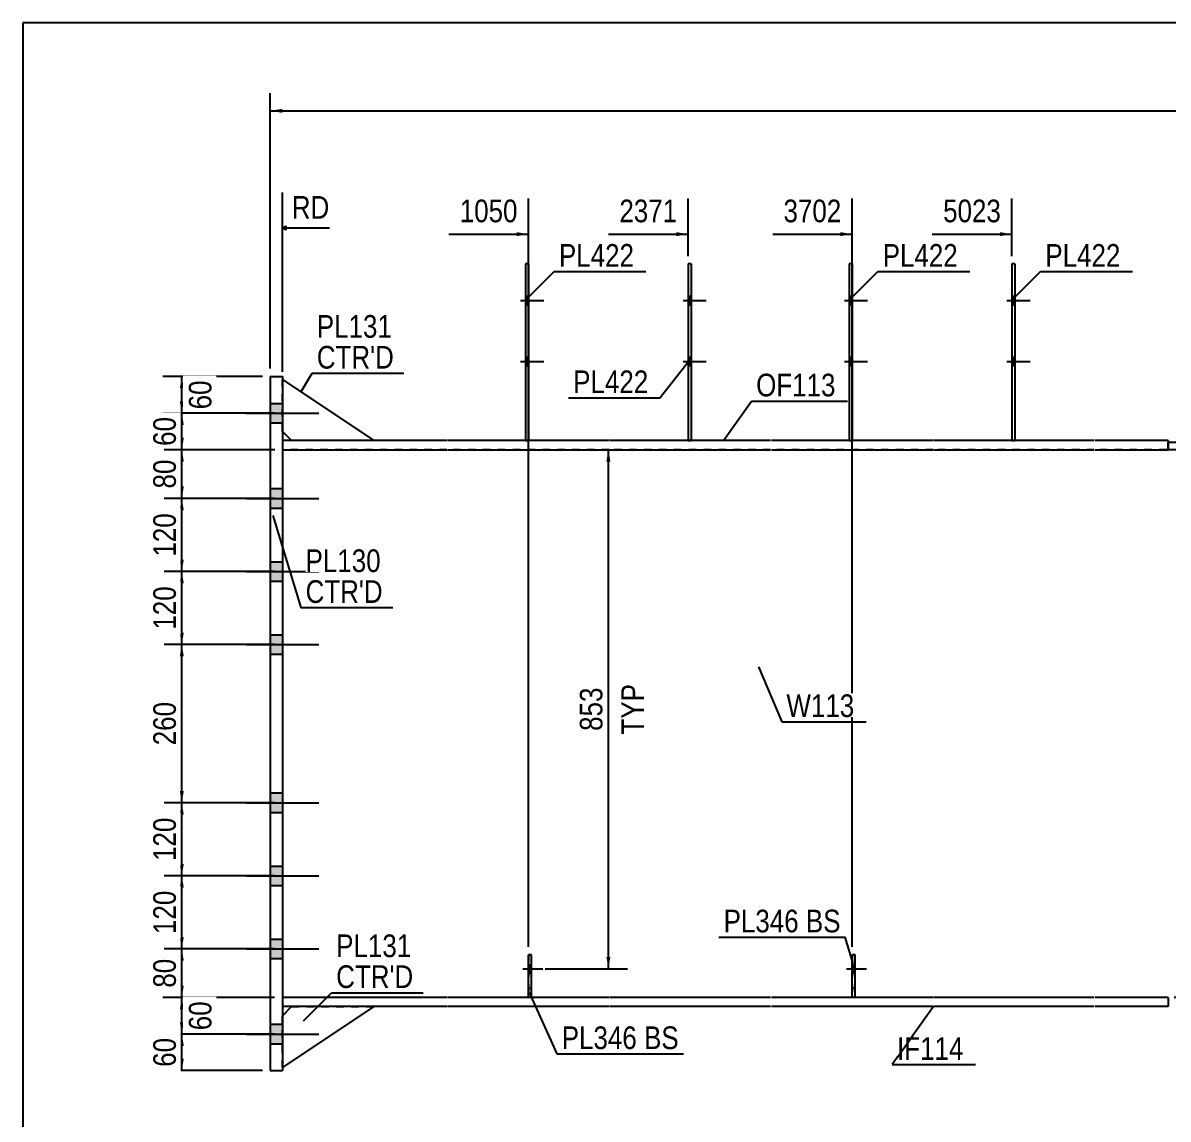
# Model space of a CAD drawing. Header units: millimetres. Extents: x 2 to 405, y 5 to 282.
# Drawn here: x 5 to 149.8, y 143.5 to 282 of the extents above; entities that cross this region are included whole.
import ezdxf

# ---------------------------------------------------------------- set-up
doc = ezdxf.new("R2010")
doc.units = ezdxf.units.MM
doc.linetypes.add('DXK_LINE_DOT1', pattern=[1.8814, 0.9407, -0.9407])
doc.linetypes.add('DXK_LINE_DOT2', pattern=[3.9198, 1.9599, -1.9599])
doc.styles.add('Arial Narrow', font='ARIALN.TTF', dxfattribs={"height": 0.2})

# ---------------------------------------------------------------- blocks, each defined once
blk = doc.blocks.new('Unknown-623472584-1210')
at = {"color": 5, "linetype": 'Continuous'}
for p, q in [((405, 282), (5, 282)), ((5, 282), (5, 5))]:
    blk.add_line(p, q, dxfattribs=at)
blk = doc.blocks.new('Bolt-623472584-1650 - 1517')
at = {"linetype": 'Continuous'}
for points in [[(68.92, 246.38), (68.92, 247.46), (68.53, 247.46), (68.53, 246.38)], [(68.92, 246.38), (68.92, 247.46), (68.53, 247.46), (68.53, 246.38)], [(68.92, 238.69), (68.92, 239.77), (68.53, 239.77), (68.53, 238.69)], [(68.92, 238.69), (68.92, 239.77), (68.53, 239.77), (68.53, 238.69)]]:
    blk.add_hatch(color=3, dxfattribs=at).paths.add_polyline_path(points)
at = {"color": 3, "linetype": 'Continuous'}
for p, q in [((67.92, 246.92), (70.84, 246.92)), ((67.92, 246.92), (70.84, 246.92)), ((68.53, 247.46), (68.92, 247.46)), ((68.53, 247.46), (68.92, 247.46)), ((68.53, 246.38), (68.92, 246.38)), ((68.53, 246.38), (68.92, 246.38)), ((67.92, 239.23), (70.84, 239.23)), ((67.92, 239.23), (70.84, 239.23)), ((68.53, 239.77), (68.92, 239.77)), ((68.53, 239.77), (68.92, 239.77)), ((68.53, 238.69), (68.92, 238.69)), ((68.53, 238.69), (68.92, 238.69))]:
    blk.add_line(p, q, dxfattribs=at)
blk = doc.blocks.new('Part-623472584-1546 - 1517')
at = {"color": 2, "linetype": 'Continuous'}
for p, q in [((159.01, 229), (149.78, 229)), ((149.78, 228.07), (149.78, 229)), ((222.9, 229), (159.11, 229)), ((243.27, 229), (223, 229)), ((252.6, 229), (243.37, 229)), ((252.6, 229), (252.6, 228.07)), ((159.01, 228.07), (149.78, 228.07)), ((222.9, 228.07), (159.11, 228.07)), ((243.27, 228.07), (223, 228.07)), ((252.6, 228.07), (243.37, 228.07))]:
    blk.add_line(p, q, dxfattribs=at)
blk = doc.blocks.new('Part-623472584-1568 - 1517')
at = {"color": 2, "linetype": 'Continuous'}
for p, q in [((58.59, 229.23), (37.82, 229.23)), ((79.15, 229.23), (58.69, 229.23)), ((99.52, 229.23), (79.25, 229.23)), ((120.08, 229.23), (99.62, 229.23)), ((140.45, 229.23), (120.18, 229.23)), ((149.78, 229.23), (140.55, 229.23)), ((149.78, 229.23), (149.78, 228.07)), ((37.82, 228.07), (58.59, 228.07)), ((58.69, 228.07), (79.15, 228.07)), ((79.25, 228.07), (99.52, 228.07)), ((99.62, 228.07), (120.08, 228.07)), ((120.18, 228.07), (140.45, 228.07)), ((140.55, 228.07), (149.78, 228.07))]:
    blk.add_line(p, q, dxfattribs=at)
at = {"color": 7, "linetype": 'DXK_LINE_DOT1'}
blk.add_line((37.82, 229.23), (37.82, 228.07), dxfattribs=at)
blk = doc.blocks.new('Part-623472584-1590 - 1517')
at = {"color": 7, "linetype": 'DXK_LINE_DOT1'}
for p, q in [((58.59, 228.07), (37.82, 228.07)), ((37.82, 228.07), (37.82, 158.84)), ((79.15, 228.07), (58.69, 228.07)), ((99.52, 228.07), (79.25, 228.07)), ((120.08, 228.07), (99.62, 228.07)), ((140.45, 228.07), (120.18, 228.07)), ((159.01, 228.07), (140.55, 228.07)), ((168.34, 228.07), (159.11, 228.07)), ((58.59, 158.84), (37.82, 158.84)), ((79.15, 158.84), (58.69, 158.84)), ((99.52, 158.84), (79.25, 158.84)), ((120.08, 158.84), (99.62, 158.84)), ((140.45, 158.84), (120.18, 158.84)), ((159.01, 158.84), (140.55, 158.84)), ((168.34, 158.84), (159.11, 158.84))]:
    blk.add_line(p, q, dxfattribs=at)
at = {"color": 2, "linetype": 'Continuous'}
blk.add_line((168.34, 228.07), (168.34, 158.84), dxfattribs=at)
blk = doc.blocks.new('Bolt-623472584-1643 - 1517')
at = {"color": 3, "linetype": 'DXK_LINE_DOT2'}
for p, q in [((68.19, 162.48), (70.73, 162.48)), ((68.92, 163.02), (69.3, 163.02)), ((68.92, 161.94), (69.3, 161.94))]:
    blk.add_line(p, q, dxfattribs=at)
blk = doc.blocks.new('Bolt-623472584-1644 - 1517')
at = {"linetype": 'Continuous'}
blk.add_hatch(color=3, dxfattribs=at).paths.add_polyline_path([(69.3, 161.94), (69.3, 163.02), (68.92, 163.02), (68.92, 161.94)])
at = {"color": 3, "linetype": 'Continuous'}
for p, q in [((68.19, 162.48), (70.73, 162.48)), ((68.92, 163.02), (69.3, 163.02)), ((68.92, 161.94), (69.3, 161.94))]:
    blk.add_line(p, q, dxfattribs=at)
blk = doc.blocks.new('Bolt-623472584-1646 - 1517')
at = {"linetype": 'Continuous'}
for points in [[(89.48, 246.38), (89.48, 247.46), (89.09, 247.46), (89.09, 246.38)], [(89.48, 246.38), (89.48, 247.46), (89.09, 247.46), (89.09, 246.38)], [(89.48, 238.69), (89.48, 239.77), (89.09, 239.77), (89.09, 238.69)], [(89.48, 238.69), (89.48, 239.77), (89.09, 239.77), (89.09, 238.69)]]:
    blk.add_hatch(color=3, dxfattribs=at).paths.add_polyline_path(points)
at = {"color": 3, "linetype": 'Continuous'}
for p, q in [((88.48, 246.92), (91.4, 246.92)), ((88.48, 246.92), (91.4, 246.92)), ((89.09, 247.46), (89.48, 247.46)), ((89.09, 247.46), (89.48, 247.46)), ((89.09, 246.38), (89.48, 246.38)), ((89.09, 246.38), (89.48, 246.38)), ((88.48, 239.23), (91.4, 239.23)), ((88.48, 239.23), (91.4, 239.23)), ((89.09, 239.77), (89.48, 239.77)), ((89.09, 239.77), (89.48, 239.77)), ((89.09, 238.69), (89.48, 238.69)), ((89.09, 238.69), (89.48, 238.69))]:
    blk.add_line(p, q, dxfattribs=at)
blk = doc.blocks.new('Bolt-623472584-1647 - 1517')
at = {"linetype": 'Continuous'}
for points in [[(130.41, 246.38), (130.41, 247.46), (130.03, 247.46), (130.03, 246.38)], [(130.41, 246.38), (130.41, 247.46), (130.03, 247.46), (130.03, 246.38)], [(130.41, 238.69), (130.41, 239.77), (130.03, 239.77), (130.03, 238.69)], [(130.41, 238.69), (130.41, 239.77), (130.03, 239.77), (130.03, 238.69)]]:
    blk.add_hatch(color=3, dxfattribs=at).paths.add_polyline_path(points)
at = {"color": 3, "linetype": 'Continuous'}
for p, q in [((129.41, 246.92), (132.33, 246.92)), ((129.41, 246.92), (132.33, 246.92)), ((130.03, 247.46), (130.41, 247.46)), ((130.03, 247.46), (130.41, 247.46)), ((130.03, 246.38), (130.41, 246.38)), ((130.03, 246.38), (130.41, 246.38)), ((129.41, 239.23), (132.33, 239.23)), ((129.41, 239.23), (132.33, 239.23)), ((130.03, 239.77), (130.41, 239.77)), ((130.03, 239.77), (130.41, 239.77)), ((130.03, 238.69), (130.41, 238.69)), ((130.03, 238.69), (130.41, 238.69))]:
    blk.add_line(p, q, dxfattribs=at)
blk = doc.blocks.new('Part-623472584-1779 - 1517')
at = {"color": 2, "linetype": 'Continuous'}
for p, q in [((68.92, 251.54), (68.53, 251.54)), ((68.53, 251.54), (68.53, 229.23)), ((68.92, 251.54), (68.92, 229.23))]:
    blk.add_line(p, q, dxfattribs=at)
at = {"color": 7, "linetype": 'DXK_LINE_DOT1'}
blk.add_line((68.53, 229.23), (68.92, 229.23), dxfattribs=at)
blk = doc.blocks.new('Part-623472584-1715 - 1517')
at = {"color": 2, "linetype": 'Continuous'}
for p, q in [((68.92, 158.87), (68.92, 164.25)), ((69.3, 164.25), (68.92, 164.25)), ((69.3, 158.87), (69.3, 164.25)), ((68.92, 158.87), (69.3, 158.87))]:
    blk.add_line(p, q, dxfattribs=at)
blk = doc.blocks.new('Bolt-623472584-1651 - 1517')
at = {"color": 3, "linetype": 'DXK_LINE_DOT2'}
for p, q in [((109.12, 162.48), (111.66, 162.48)), ((109.85, 163.02), (110.23, 163.02)), ((109.85, 161.94), (110.23, 161.94))]:
    blk.add_line(p, q, dxfattribs=at)
blk = doc.blocks.new('Bolt-623472584-1652 - 1517')
at = {"linetype": 'Continuous'}
blk.add_hatch(color=3, dxfattribs=at).paths.add_polyline_path([(110.23, 161.94), (110.23, 163.02), (109.85, 163.02), (109.85, 161.94)])
at = {"color": 3, "linetype": 'Continuous'}
for p, q in [((109.12, 162.48), (111.66, 162.48)), ((109.85, 163.02), (110.23, 163.02)), ((109.85, 161.94), (110.23, 161.94))]:
    blk.add_line(p, q, dxfattribs=at)
blk = doc.blocks.new('Bolt-623472584-1653 - 1517')
at = {"linetype": 'Continuous'}
for points in [[(109.85, 246.38), (109.85, 247.46), (109.46, 247.46), (109.46, 246.38)], [(109.85, 246.38), (109.85, 247.46), (109.46, 247.46), (109.46, 246.38)], [(109.85, 238.69), (109.85, 239.77), (109.46, 239.77), (109.46, 238.69)], [(109.85, 238.69), (109.85, 239.77), (109.46, 239.77), (109.46, 238.69)]]:
    blk.add_hatch(color=3, dxfattribs=at).paths.add_polyline_path(points)
at = {"color": 3, "linetype": 'Continuous'}
for p, q in [((108.85, 246.92), (111.77, 246.92)), ((108.85, 246.92), (111.77, 246.92)), ((109.46, 247.46), (109.85, 247.46)), ((109.46, 247.46), (109.85, 247.46)), ((109.46, 246.38), (109.85, 246.38)), ((109.46, 246.38), (109.85, 246.38)), ((108.85, 239.23), (111.77, 239.23)), ((108.85, 239.23), (111.77, 239.23)), ((109.46, 239.77), (109.85, 239.77)), ((109.46, 239.77), (109.85, 239.77)), ((109.46, 238.69), (109.85, 238.69)), ((109.46, 238.69), (109.85, 238.69))]:
    blk.add_line(p, q, dxfattribs=at)
blk = doc.blocks.new('Part-623472584-1784 - 1517')
at = {"color": 7, "linetype": 'DXK_LINE_DOT1'}
for p, q in [((109.85, 164.25), (109.85, 158.87)), ((110.23, 164.25), (109.85, 164.25)), ((110.23, 158.87), (110.23, 164.25)), ((109.85, 160.02), (110.23, 160.02)), ((109.85, 158.87), (110.23, 158.87))]:
    blk.add_line(p, q, dxfattribs=at)
blk = doc.blocks.new('Part-623472584-1789 - 1517')
at = {"color": 2, "linetype": 'Continuous'}
for p, q in [((109.85, 158.87), (109.85, 164.25)), ((110.23, 164.25), (109.85, 164.25)), ((110.23, 158.87), (110.23, 164.25)), ((109.85, 158.87), (110.23, 158.87))]:
    blk.add_line(p, q, dxfattribs=at)
blk = doc.blocks.new('Bolt-623472584-1664 - 1517')
at = {"linetype": 'Continuous'}
for points in [[(36.28, 233.92), (36.28, 231.46), (37.82, 231.46), (37.82, 233.92)], [(36.28, 233.92), (36.28, 231.46), (37.82, 231.46), (37.82, 233.92)], [(36.28, 223.15), (36.28, 220.69), (37.82, 220.69), (37.82, 223.15)], [(36.28, 223.15), (36.28, 220.69), (37.82, 220.69), (37.82, 223.15)], [(36.28, 213.92), (36.28, 211.46), (37.82, 211.46), (37.82, 213.92)], [(36.28, 213.92), (36.28, 211.46), (37.82, 211.46), (37.82, 213.92)], [(36.28, 204.69), (36.28, 202.23), (37.82, 202.23), (37.82, 204.69)], [(36.28, 204.69), (36.28, 202.23), (37.82, 202.23), (37.82, 204.69)], [(36.28, 184.69), (36.28, 182.23), (37.82, 182.23), (37.82, 184.69)], [(36.28, 184.69), (36.28, 182.23), (37.82, 182.23), (37.82, 184.69)], [(36.28, 175.46), (36.28, 173), (37.82, 173), (37.82, 175.46)], [(36.28, 175.46), (36.28, 173), (37.82, 173), (37.82, 175.46)], [(36.28, 166.23), (36.28, 163.77), (37.82, 163.77), (37.82, 166.23)], [(36.28, 166.23), (36.28, 163.77), (37.82, 163.77), (37.82, 166.23)], [(36.28, 155.46), (36.28, 153), (37.82, 153), (37.82, 155.46)], [(36.28, 155.46), (36.28, 153), (37.82, 153), (37.82, 155.46)]]:
    blk.add_hatch(color=3, dxfattribs=at).paths.add_polyline_path(points)
at = {"color": 3, "linetype": 'Continuous'}
for p, q in [((36.28, 233.92), (37.82, 233.92)), ((36.28, 233.92), (37.82, 233.92)), ((33.22, 232.69), (42.43, 232.69)), ((33.22, 232.69), (42.43, 232.69)), ((36.28, 231.46), (37.82, 231.46)), ((36.28, 231.46), (37.82, 231.46)), ((36.28, 223.15), (37.82, 223.15)), ((36.28, 223.15), (37.82, 223.15)), ((33.22, 221.92), (42.43, 221.92)), ((33.22, 221.92), (42.43, 221.92)), ((36.28, 220.69), (37.82, 220.69)), ((36.28, 220.69), (37.82, 220.69)), ((36.28, 213.92), (37.82, 213.92)), ((36.28, 213.92), (37.82, 213.92)), ((33.22, 212.69), (42.43, 212.69)), ((33.22, 212.69), (42.43, 212.69)), ((36.28, 211.46), (37.82, 211.46)), ((36.28, 211.46), (37.82, 211.46)), ((36.28, 204.69), (37.82, 204.69)), ((36.28, 204.69), (37.82, 204.69)), ((33.22, 203.46), (42.43, 203.46)), ((33.22, 203.46), (42.43, 203.46)), ((36.28, 202.23), (37.82, 202.23)), ((36.28, 202.23), (37.82, 202.23)), ((36.28, 184.69), (37.82, 184.69)), ((36.28, 184.69), (37.82, 184.69)), ((33.22, 183.46), (42.43, 183.46)), ((33.22, 183.46), (42.43, 183.46)), ((36.28, 182.23), (37.82, 182.23)), ((36.28, 182.23), (37.82, 182.23)), ((36.28, 175.46), (37.82, 175.46)), ((36.28, 175.46), (37.82, 175.46)), ((33.22, 174.23), (42.43, 174.23)), ((33.22, 174.23), (42.43, 174.23)), ((36.28, 173), (37.82, 173)), ((36.28, 173), (37.82, 173)), ((36.28, 166.23), (37.82, 166.23)), ((36.28, 166.23), (37.82, 166.23)), ((33.22, 165), (42.43, 165)), ((33.22, 165), (42.43, 165)), ((36.28, 163.77), (37.82, 163.77)), ((36.28, 163.77), (37.82, 163.77)), ((36.28, 155.46), (37.82, 155.46)), ((36.28, 155.46), (37.82, 155.46)), ((33.22, 154.23), (42.43, 154.23)), ((33.22, 154.23), (42.43, 154.23)), ((36.28, 153), (37.82, 153)), ((36.28, 153), (37.82, 153))]:
    blk.add_line(p, q, dxfattribs=at)
blk = doc.blocks.new('Part-623472584-1693 - 1517')
at = {"color": 7, "linetype": 'DXK_LINE_DOT1'}
for p, q in [((68.92, 164.25), (68.92, 158.87)), ((69.3, 164.25), (68.92, 164.25)), ((69.3, 158.87), (69.3, 164.25)), ((68.92, 160.02), (69.3, 160.02)), ((68.92, 158.87), (69.3, 158.87))]:
    blk.add_line(p, q, dxfattribs=at)
blk = doc.blocks.new('Part-623472584-1742 - 1517')
at = {"color": 2, "linetype": 'Continuous'}
for p, q in [((89.48, 251.54), (89.09, 251.54)), ((89.09, 251.54), (89.09, 229.23)), ((89.48, 251.54), (89.48, 229.23))]:
    blk.add_line(p, q, dxfattribs=at)
at = {"color": 7, "linetype": 'DXK_LINE_DOT1'}
blk.add_line((89.09, 229.23), (89.48, 229.23), dxfattribs=at)
blk = doc.blocks.new('Part-623472584-1747 - 1517')
at = {"color": 2, "linetype": 'Continuous'}
for p, q in [((130.41, 251.54), (130.03, 251.54)), ((130.03, 251.54), (130.03, 229.23)), ((130.41, 251.54), (130.41, 229.23))]:
    blk.add_line(p, q, dxfattribs=at)
at = {"color": 7, "linetype": 'DXK_LINE_DOT1'}
blk.add_line((130.03, 229.23), (130.41, 229.23), dxfattribs=at)
blk = doc.blocks.new('Part-623472584-1794 - 1517')
at = {"color": 2, "linetype": 'Continuous'}
for p, q in [((109.85, 251.54), (109.46, 251.54)), ((109.46, 251.54), (109.46, 229.23)), ((109.85, 251.54), (109.85, 229.23))]:
    blk.add_line(p, q, dxfattribs=at)
at = {"color": 7, "linetype": 'DXK_LINE_DOT1'}
blk.add_line((109.46, 229.23), (109.85, 229.23), dxfattribs=at)
blk = doc.blocks.new('Part-623472584-1958 - 1517')
at = {"color": 2, "linetype": 'Continuous'}
for p, q in [((49.36, 157.69), (37.82, 150)), ((37.82, 156.54), (38.97, 157.69))]:
    blk.add_line(p, q, dxfattribs=at)
at = {"color": 7, "linetype": 'DXK_LINE_DOT1'}
for p, q in [((37.82, 150), (37.82, 156.54)), ((38.97, 157.69), (49.36, 157.69))]:
    blk.add_line(p, q, dxfattribs=at)
blk = doc.blocks.new('Part-623472584-1963 - 1517')
at = {"color": 2, "linetype": 'Continuous'}
for p, q in [((37.82, 236.92), (49.36, 229.23)), ((38.97, 229.23), (37.82, 230.38))]:
    blk.add_line(p, q, dxfattribs=at)
at = {"color": 7, "linetype": 'DXK_LINE_DOT1'}
for p, q in [((37.82, 230.38), (37.82, 236.92)), ((49.36, 229.23), (38.97, 229.23))]:
    blk.add_line(p, q, dxfattribs=at)
blk = doc.blocks.new('Part-623472584-1968 - 1517')
at = {"color": 2, "linetype": 'Continuous'}
for p, q in [((36.28, 237.31), (37.82, 237.31)), ((36.28, 237.31), (36.28, 149.61)), ((37.82, 237.31), (37.82, 149.61)), ((36.28, 149.61), (37.82, 149.61))]:
    blk.add_line(p, q, dxfattribs=at)
blk = doc.blocks.new('Part-623472584-1973 - 1517')
at = {"color": 2, "linetype": 'Continuous'}
for p, q in [((58.59, 158.84), (37.82, 158.84)), ((79.15, 158.84), (58.69, 158.84)), ((99.52, 158.84), (79.25, 158.84)), ((120.08, 158.84), (99.62, 158.84)), ((140.45, 158.84), (120.18, 158.84)), ((149.78, 158.84), (140.55, 158.84)), ((149.78, 158.84), (149.78, 157.69)), ((58.59, 157.69), (37.82, 157.69)), ((79.15, 157.69), (58.69, 157.69)), ((99.52, 157.69), (79.25, 157.69)), ((120.08, 157.69), (99.62, 157.69)), ((140.45, 157.69), (120.18, 157.69)), ((149.78, 157.69), (140.55, 157.69))]:
    blk.add_line(p, q, dxfattribs=at)
at = {"color": 7, "linetype": 'DXK_LINE_DOT1'}
blk.add_line((37.82, 158.84), (37.82, 157.69), dxfattribs=at)
blk = doc.blocks.new('StraightDimension-623472584-6039 - 1517')
at = {"linetype": 'Continuous'}
blk.add_hatch(color=7, dxfattribs=at).paths.add_polyline_path([(128.53, 255.56), (130.03, 255.31), (128.53, 255.06)])
at = {"color": 7, "linetype": 'Continuous'}
for p, q in [((130.03, 252.54), (130.03, 259.81)), ((119.96, 255.31), (130.03, 255.31))]:
    blk.add_line(p, q, dxfattribs=at)
at = {"color": 0}
blk.add_wipeout([(129.25, 256.21), (129.25, 260.41), (120.74, 260.41), (120.74, 256.21)], dxfattribs=at)
at = {"color": 3, "style": 'Arial Narrow'}
blk.add_text('5023', height=2.863, dxfattribs=at).set_placement((121.34, 256.81))
blk = doc.blocks.new('StraightDimension-623472584-6042 - 1517')
at = {"linetype": 'Continuous'}
blk.add_hatch(color=7, dxfattribs=at).paths.add_polyline_path([(67.42, 255.56), (68.92, 255.31), (67.42, 255.06)])
at = {"color": 7, "linetype": 'Continuous'}
for p, q in [((68.92, 165.25), (68.92, 259.81)), ((58.86, 255.31), (68.92, 255.31))]:
    blk.add_line(p, q, dxfattribs=at)
at = {"color": 0, "linetype": 'Continuous'}
blk.add_wipeout([(44.35, 256.66), (44.35, 260.86), (38.4, 260.86), (38.4, 256.66)], dxfattribs=at)
at = {"color": 7, "linetype": 'Continuous'}
for p, q in [((37.82, 237.92), (37.82, 260.56)), ((38.32, 256.31), (37.82, 256.06)), ((38.32, 255.81), (37.82, 256.06)), ((43.75, 256.06), (37.82, 256.06))]:
    blk.add_line(p, q, dxfattribs=at)
at = {"color": 3, "linetype": 'Continuous', "style": 'Arial Narrow'}
blk.add_text('RD', height=2.863, dxfattribs=at).set_placement((39, 257.26))
at = {"color": 0}
blk.add_wipeout([(68.14, 256.21), (68.14, 260.41), (59.63, 260.41), (59.63, 256.21)], dxfattribs=at)
at = {"color": 3, "style": 'Arial Narrow'}
blk.add_text('1050', height=2.863, dxfattribs=at).set_placement((60.23, 256.81))
blk = doc.blocks.new('StraightDimension-623472584-2121 - 1517')
at = {"linetype": 'Continuous'}
for points in [[(78.77, 226.57), (79.02, 228.07), (79.27, 226.57)], [(79.27, 163.98), (79.02, 162.48), (78.77, 163.98)]]:
    blk.add_hatch(color=7, dxfattribs=at).paths.add_polyline_path(points)
at = {"color": 7, "linetype": 'Continuous'}
for p, q in [((71.03, 228.07), (81.42, 228.07)), ((79.02, 162.48), (79.02, 228.07)), ((71.01, 162.48), (81.42, 162.48))]:
    blk.add_line(p, q, dxfattribs=at)
at = {"color": 0, "linetype": 'Continuous'}
blk.add_wipeout([(84.12, 199.07), (79.92, 199.07), (79.92, 191.48), (84.12, 191.48)], dxfattribs=at)
at = {"color": 3, "linetype": 'Continuous', "style": 'Arial Narrow'}
blk.add_text('TYP', height=2.863, rotation=90.0002, dxfattribs=at).set_placement((83.52, 192.08))
at = {"color": 0}
blk.add_wipeout([(78.87, 198.62), (74.67, 198.62), (74.67, 191.94), (78.87, 191.94)], dxfattribs=at)
at = {"color": 3, "style": 'Arial Narrow'}
blk.add_text('853', height=2.863, rotation=90.0002, dxfattribs=at).set_placement((78.27, 192.54))
blk = doc.blocks.new('StraightDimension-623472584-2237 - 1517')
at = {"linetype": 'Continuous'}
blk.add_hatch(color=7, dxfattribs=at).paths.add_polyline_path([(37.78, 270.64), (36.28, 270.89), (37.78, 271.14)])
at = {"color": 7, "linetype": 'Continuous'}
for p, q in [((36.28, 238.31), (36.28, 273.14)), ((36.28, 270.89), (321.83, 270.89))]:
    blk.add_line(p, q, dxfattribs=at)
blk = doc.blocks.new('StraightDimension-623472584-6040 - 1517')
at = {"linetype": 'Continuous'}
blk.add_hatch(color=7, dxfattribs=at).paths.add_polyline_path([(108.35, 255.56), (109.85, 255.31), (108.35, 255.06)])
at = {"color": 7, "linetype": 'Continuous'}
for p, q in [((109.85, 165.25), (109.85, 259.81)), ((99.79, 255.31), (109.85, 255.31))]:
    blk.add_line(p, q, dxfattribs=at)
at = {"color": 0}
blk.add_wipeout([(109.07, 256.21), (109.07, 260.41), (100.56, 260.41), (100.56, 256.21)], dxfattribs=at)
at = {"color": 3, "style": 'Arial Narrow'}
blk.add_text('3702', height=2.863, dxfattribs=at).set_placement((101.16, 256.81))
blk = doc.blocks.new('StraightDimension-623472584-6041 - 1517')
at = {"linetype": 'Continuous'}
blk.add_hatch(color=7, dxfattribs=at).paths.add_polyline_path([(87.59, 255.56), (89.09, 255.31), (87.59, 255.06)])
at = {"color": 7, "linetype": 'Continuous'}
for p, q in [((89.09, 252.54), (89.09, 259.81)), ((79.03, 255.31), (89.09, 255.31))]:
    blk.add_line(p, q, dxfattribs=at)
at = {"color": 0}
blk.add_wipeout([(88.32, 256.21), (88.32, 260.41), (79.81, 260.41), (79.81, 256.21)], dxfattribs=at)
at = {"color": 3, "style": 'Arial Narrow'}
blk.add_text('2371', height=2.863, dxfattribs=at).set_placement((80.41, 256.81))
blk = doc.blocks.new('StraightDimension-623472584-6280 - 1517')
at = {"linetype": 'Continuous'}
for points in [[(24.84, 235.81), (25.09, 237.31), (25.34, 235.81)], [(25.34, 234.19), (25.09, 232.69), (24.84, 234.19)]]:
    blk.add_hatch(color=7, dxfattribs=at).paths.add_polyline_path(points)
at = {"color": 7, "linetype": 'Continuous'}
for p, q in [((35.28, 237.31), (22.69, 237.31)), ((25.09, 232.69), (25.09, 237.31)), ((36.83, 232.69), (22.69, 232.69))]:
    blk.add_line(p, q, dxfattribs=at)
at = {"color": 0}
blk.add_wipeout([(29.44, 237.43), (25.24, 237.43), (25.24, 232.57), (29.44, 232.57)], dxfattribs=at)
at = {"color": 3, "style": 'Arial Narrow'}
blk.add_text('60', height=2.863, rotation=90.0002, dxfattribs=at).set_placement((28.84, 233.17))
blk = doc.blocks.new('StraightDimension-623472584-6281 - 1517')
at = {"linetype": 'Continuous'}
for points in [[(24.84, 231.19), (25.09, 232.69), (25.34, 231.19)], [(25.34, 229.57), (25.09, 228.07), (24.84, 229.57)]]:
    blk.add_hatch(color=7, dxfattribs=at).paths.add_polyline_path(points)
at = {"color": 7, "linetype": 'Continuous'}
for p, q in [((36.83, 232.69), (22.84, 232.69)), ((25.09, 228.07), (25.09, 232.69)), ((36.83, 228.07), (22.84, 228.07))]:
    blk.add_line(p, q, dxfattribs=at)
at = {"color": 0}
blk.add_wipeout([(24.94, 232.81), (20.74, 232.81), (20.74, 227.95), (24.94, 227.95)], dxfattribs=at)
at = {"color": 3, "style": 'Arial Narrow'}
blk.add_text('60', height=2.863, rotation=90.0002, dxfattribs=at).set_placement((24.34, 228.55))
blk = doc.blocks.new('StraightDimension-623472584-6282 - 1517')
at = {"linetype": 'Continuous'}
for points in [[(24.84, 226.57), (25.09, 228.07), (25.34, 226.57)], [(25.34, 223.42), (25.09, 221.92), (24.84, 223.42)]]:
    blk.add_hatch(color=7, dxfattribs=at).paths.add_polyline_path(points)
at = {"color": 7, "linetype": 'Continuous'}
for p, q in [((36.83, 228.07), (22.84, 228.07)), ((25.09, 221.92), (25.09, 228.07)), ((36.83, 221.92), (22.84, 221.92))]:
    blk.add_line(p, q, dxfattribs=at)
at = {"color": 0}
blk.add_wipeout([(24.94, 227.43), (20.74, 227.43), (20.74, 222.57), (24.94, 222.57)], dxfattribs=at)
at = {"color": 3, "style": 'Arial Narrow'}
blk.add_text('80', height=2.863, rotation=90.0002, dxfattribs=at).set_placement((24.34, 223.17))
blk = doc.blocks.new('StraightDimension-623472584-6283 - 1517')
at = {"linetype": 'Continuous'}
for points in [[(24.84, 220.42), (25.09, 221.92), (25.34, 220.42)], [(25.34, 214.19), (25.09, 212.69), (24.84, 214.19)]]:
    blk.add_hatch(color=7, dxfattribs=at).paths.add_polyline_path(points)
at = {"color": 7, "linetype": 'Continuous'}
for p, q in [((36.83, 221.92), (22.84, 221.92)), ((25.09, 212.69), (25.09, 221.92)), ((36.83, 212.69), (22.84, 212.69))]:
    blk.add_line(p, q, dxfattribs=at)
at = {"color": 0}
blk.add_wipeout([(24.94, 220.65), (20.74, 220.65), (20.74, 213.96), (24.94, 213.96)], dxfattribs=at)
at = {"color": 3, "style": 'Arial Narrow'}
blk.add_text('120', height=2.863, rotation=90.0002, dxfattribs=at).set_placement((24.34, 214.56))
blk = doc.blocks.new('StraightDimension-623472584-6284 - 1517')
at = {"linetype": 'Continuous'}
for points in [[(24.84, 211.19), (25.09, 212.69), (25.34, 211.19)], [(25.34, 204.96), (25.09, 203.46), (24.84, 204.96)]]:
    blk.add_hatch(color=7, dxfattribs=at).paths.add_polyline_path(points)
at = {"color": 7, "linetype": 'Continuous'}
for p, q in [((36.83, 212.69), (22.84, 212.69)), ((25.09, 203.46), (25.09, 212.69)), ((36.83, 203.46), (22.84, 203.46))]:
    blk.add_line(p, q, dxfattribs=at)
at = {"color": 0}
blk.add_wipeout([(24.94, 211.42), (20.74, 211.42), (20.74, 204.73), (24.94, 204.73)], dxfattribs=at)
at = {"color": 3, "style": 'Arial Narrow'}
blk.add_text('120', height=2.863, rotation=90.0002, dxfattribs=at).set_placement((24.34, 205.33))
blk = doc.blocks.new('StraightDimension-623472584-6285 - 1517')
at = {"linetype": 'Continuous'}
for points in [[(24.84, 201.96), (25.09, 203.46), (25.34, 201.96)], [(25.34, 184.96), (25.09, 183.46), (24.84, 184.96)]]:
    blk.add_hatch(color=7, dxfattribs=at).paths.add_polyline_path(points)
at = {"color": 7, "linetype": 'Continuous'}
for p, q in [((36.83, 203.46), (22.84, 203.46)), ((25.09, 183.46), (25.09, 203.46)), ((36.83, 183.46), (22.84, 183.46))]:
    blk.add_line(p, q, dxfattribs=at)
at = {"color": 0}
blk.add_wipeout([(24.94, 196.8), (20.74, 196.8), (20.74, 190.12), (24.94, 190.12)], dxfattribs=at)
at = {"color": 3, "style": 'Arial Narrow'}
blk.add_text('260', height=2.863, rotation=90.0002, dxfattribs=at).set_placement((24.34, 190.72))
blk = doc.blocks.new('StraightDimension-623472584-6286 - 1517')
at = {"linetype": 'Continuous'}
for points in [[(24.84, 181.96), (25.09, 183.46), (25.34, 181.96)], [(25.34, 175.73), (25.09, 174.23), (24.84, 175.73)]]:
    blk.add_hatch(color=7, dxfattribs=at).paths.add_polyline_path(points)
at = {"color": 7, "linetype": 'Continuous'}
for p, q in [((36.83, 183.46), (22.84, 183.46)), ((25.09, 174.23), (25.09, 183.46)), ((36.82, 174.23), (22.84, 174.23))]:
    blk.add_line(p, q, dxfattribs=at)
at = {"color": 0}
blk.add_wipeout([(24.94, 182.19), (20.74, 182.19), (20.74, 175.5), (24.94, 175.5)], dxfattribs=at)
at = {"color": 3, "style": 'Arial Narrow'}
blk.add_text('120', height=2.863, rotation=90.0002, dxfattribs=at).set_placement((24.34, 176.1))
blk = doc.blocks.new('StraightDimension-623472584-6287 - 1517')
at = {"linetype": 'Continuous'}
for points in [[(24.84, 172.73), (25.09, 174.23), (25.34, 172.73)], [(25.34, 166.5), (25.09, 165), (24.84, 166.5)]]:
    blk.add_hatch(color=7, dxfattribs=at).paths.add_polyline_path(points)
at = {"color": 7, "linetype": 'Continuous'}
for p, q in [((36.82, 174.23), (22.84, 174.23)), ((25.09, 165), (25.09, 174.23)), ((36.82, 165), (22.84, 165))]:
    blk.add_line(p, q, dxfattribs=at)
at = {"color": 0}
blk.add_wipeout([(24.94, 172.95), (20.74, 172.95), (20.74, 166.27), (24.94, 166.27)], dxfattribs=at)
at = {"color": 3, "style": 'Arial Narrow'}
blk.add_text('120', height=2.863, rotation=90.0002, dxfattribs=at).set_placement((24.34, 166.87))
blk = doc.blocks.new('StraightDimension-623472584-6288 - 1517')
at = {"linetype": 'Continuous'}
for points in [[(24.84, 163.5), (25.09, 165), (25.34, 163.5)], [(25.34, 160.34), (25.09, 158.84), (24.84, 160.34)]]:
    blk.add_hatch(color=7, dxfattribs=at).paths.add_polyline_path(points)
at = {"color": 7, "linetype": 'Continuous'}
for p, q in [((36.82, 165), (22.84, 165)), ((25.09, 158.84), (25.09, 165)), ((36.82, 158.84), (22.84, 158.84))]:
    blk.add_line(p, q, dxfattribs=at)
at = {"color": 0}
blk.add_wipeout([(24.94, 164.35), (20.74, 164.35), (20.74, 159.49), (24.94, 159.49)], dxfattribs=at)
at = {"color": 3, "style": 'Arial Narrow'}
blk.add_text('80', height=2.863, rotation=90.0002, dxfattribs=at).set_placement((24.34, 160.09))
blk = doc.blocks.new('StraightDimension-623472584-6289 - 1517')
at = {"linetype": 'Continuous'}
for points in [[(24.84, 157.34), (25.09, 158.84), (25.34, 157.34)], [(25.34, 155.73), (25.09, 154.23), (24.84, 155.73)]]:
    blk.add_hatch(color=7, dxfattribs=at).paths.add_polyline_path(points)
at = {"color": 7, "linetype": 'Continuous'}
for p, q in [((36.82, 158.84), (22.69, 158.84)), ((25.09, 154.23), (25.09, 158.84)), ((36.83, 154.23), (22.69, 154.23))]:
    blk.add_line(p, q, dxfattribs=at)
at = {"color": 0}
blk.add_wipeout([(29.44, 158.96), (25.24, 158.96), (25.24, 154.11), (29.44, 154.11)], dxfattribs=at)
at = {"color": 3, "style": 'Arial Narrow'}
blk.add_text('60', height=2.863, rotation=90.0002, dxfattribs=at).set_placement((28.84, 154.71))
blk = doc.blocks.new('StraightDimension-623472584-6290 - 1517')
at = {"linetype": 'Continuous'}
for points in [[(24.84, 152.73), (25.09, 154.23), (25.34, 152.73)], [(25.34, 151.11), (25.09, 149.61), (24.84, 151.11)]]:
    blk.add_hatch(color=7, dxfattribs=at).paths.add_polyline_path(points)
at = {"color": 7, "linetype": 'Continuous'}
for p, q in [((36.83, 154.23), (22.84, 154.23)), ((25.09, 149.61), (25.09, 154.23)), ((35.28, 149.61), (22.84, 149.61))]:
    blk.add_line(p, q, dxfattribs=at)
at = {"color": 0}
blk.add_wipeout([(24.94, 154.35), (20.74, 154.35), (20.74, 149.49), (24.94, 149.49)], dxfattribs=at)
at = {"color": 3, "style": 'Arial Narrow'}
blk.add_text('60', height=2.863, rotation=90.0002, dxfattribs=at).set_placement((24.34, 150.09))
blk = doc.blocks.new('Mark-623472584-1586 - 1517')
at = {"color": 0}
blk.add_wipeout([(110.12, 194.29), (110.12, 197.29), (101.53, 197.29), (101.53, 194.29)], dxfattribs=at)
blk.add_wipeout([(110.12, 194.29), (110.12, 197.29), (101.53, 197.29), (101.53, 194.29)], dxfattribs=at)
at = {"color": 7, "linetype": 'Continuous'}
for p, q in [((97.99, 200.65), (100.93, 193.69)), ((100.93, 193.69), (111.62, 193.69))]:
    blk.add_line(p, q, dxfattribs=at)
at = {"color": 3, "style": 'Arial Narrow'}
blk.add_text('W113', height=2.863, dxfattribs=at).set_placement((101.53, 194.29))
blk = doc.blocks.new('Mark-623472584-1738 - 1517')
at = {"color": 7, "linetype": 'Continuous'}
blk.add_line((89.09, 239.12), (85.57, 234.62), dxfattribs=at)
at = {"color": 0}
blk.add_wipeout([(84.07, 235.22), (84.07, 238.22), (74.57, 238.22), (74.57, 235.22)], dxfattribs=at)
blk.add_wipeout([(84.07, 235.22), (84.07, 238.22), (74.57, 238.22), (74.57, 235.22)], dxfattribs=at)
at = {"color": 7, "linetype": 'Continuous'}
blk.add_line((73.97, 234.62), (85.57, 234.62), dxfattribs=at)
at = {"color": 3, "style": 'Arial Narrow'}
blk.add_text('PL422', height=2.863, dxfattribs=at).set_placement((74.57, 235.22))
blk = doc.blocks.new('Mark-623472584-1564 - 1517')
at = {"color": 0}
blk.add_wipeout([(107.75, 234.81), (107.75, 237.81), (97.7, 237.81), (97.7, 234.81)], dxfattribs=at)
blk.add_wipeout([(107.75, 234.81), (107.75, 237.81), (97.7, 237.81), (97.7, 234.81)], dxfattribs=at)
at = {"color": 7, "linetype": 'Continuous'}
for p, q in [((93.56, 229.23), (97.1, 234.21)), ((97.1, 234.21), (109.25, 234.21))]:
    blk.add_line(p, q, dxfattribs=at)
at = {"color": 3, "style": 'Arial Narrow'}
blk.add_text('OF113', height=2.863, dxfattribs=at).set_placement((97.7, 234.81))
blk = doc.blocks.new('Mark-623472584-1775 - 1517')
at = {"color": 0}
blk.add_wipeout([(82.27, 251.19), (82.27, 254.19), (72.77, 254.19), (72.77, 251.19)], dxfattribs=at)
blk.add_wipeout([(82.27, 251.19), (82.27, 254.19), (72.77, 254.19), (72.77, 251.19)], dxfattribs=at)
at = {"color": 7, "linetype": 'Continuous'}
for p, q in [((68.63, 247.05), (72.17, 250.59)), ((72.17, 250.59), (83.77, 250.59))]:
    blk.add_line(p, q, dxfattribs=at)
at = {"color": 3, "style": 'Arial Narrow'}
blk.add_text('PL422', height=2.863, dxfattribs=at).set_placement((72.77, 251.19))
blk = doc.blocks.new('Mark-623472584-1790 - 1517')
at = {"color": 0}
blk.add_wipeout([(123.2, 251.19), (123.2, 254.19), (113.7, 254.19), (113.7, 251.19)], dxfattribs=at)
blk.add_wipeout([(123.2, 251.19), (123.2, 254.19), (113.7, 254.19), (113.7, 251.19)], dxfattribs=at)
at = {"color": 7, "linetype": 'Continuous'}
for p, q in [((109.56, 247.05), (113.1, 250.59)), ((113.1, 250.59), (124.7, 250.59))]:
    blk.add_line(p, q, dxfattribs=at)
at = {"color": 3, "style": 'Arial Narrow'}
blk.add_text('PL422', height=2.863, dxfattribs=at).set_placement((113.7, 251.19))
blk = doc.blocks.new('Mark-623472584-1743 - 1517')
at = {"color": 0}
blk.add_wipeout([(143.76, 251.19), (143.76, 254.19), (134.26, 254.19), (134.26, 251.19)], dxfattribs=at)
blk.add_wipeout([(143.76, 251.19), (143.76, 254.19), (134.26, 254.19), (134.26, 251.19)], dxfattribs=at)
at = {"color": 7, "linetype": 'Continuous'}
for p, q in [((130.12, 247.05), (133.66, 250.59)), ((133.66, 250.59), (145.26, 250.59))]:
    blk.add_line(p, q, dxfattribs=at)
at = {"color": 3, "style": 'Arial Narrow'}
blk.add_text('PL422', height=2.863, dxfattribs=at).set_placement((134.26, 251.19))
blk = doc.blocks.new('Mark-623472584-1954 - 1517')
at = {"color": 0}
for points in [[(54.11, 163.95), (54.11, 166.95), (44.61, 166.95), (44.61, 163.95)], [(54.36, 160.05), (54.36, 163.05), (44.61, 163.05), (44.61, 160.05)]]:
    blk.add_wipeout(points, dxfattribs=at)
for points in [[(54.11, 163.95), (54.11, 166.95), (44.61, 166.95), (44.61, 163.95)], [(54.36, 160.05), (54.36, 163.05), (44.61, 163.05), (44.61, 160.05)]]:
    blk.add_wipeout(points, dxfattribs=at)
at = {"color": 7, "linetype": 'Continuous'}
for p, q in [((40.47, 155.91), (44.01, 159.45)), ((44.01, 159.45), (55.61, 159.45))]:
    blk.add_line(p, q, dxfattribs=at)
at = {"color": 3, "style": 'Arial Narrow'}
blk.add_text('PL131', height=2.863, dxfattribs=at).set_placement((44.61, 163.95))
at = {"color": 1, "style": 'Arial Narrow'}
blk.add_text("CTR'D", height=2.863, dxfattribs=at).set_placement((44.61, 160.05))
blk = doc.blocks.new('Mark-623472584-1959 - 1517')
at = {"color": 0}
for points in [[(51.66, 242.22), (51.66, 245.22), (42.16, 245.22), (42.16, 242.22)], [(51.92, 238.32), (51.92, 241.32), (42.16, 241.32), (42.16, 238.32)]]:
    blk.add_wipeout(points, dxfattribs=at)
for points in [[(51.66, 242.22), (51.66, 245.22), (42.16, 245.22), (42.16, 242.22)], [(51.92, 238.32), (51.92, 241.32), (42.16, 241.32), (42.16, 238.32)]]:
    blk.add_wipeout(points, dxfattribs=at)
at = {"color": 7, "linetype": 'Continuous'}
for p, q in [((40.15, 235.36), (41.56, 237.72)), ((41.56, 237.72), (53.16, 237.72))]:
    blk.add_line(p, q, dxfattribs=at)
at = {"color": 3, "style": 'Arial Narrow'}
blk.add_text('PL131', height=2.863, dxfattribs=at).set_placement((42.16, 242.22))
at = {"color": 1, "style": 'Arial Narrow'}
blk.add_text("CTR'D", height=2.863, dxfattribs=at).set_placement((42.16, 238.32))
blk = doc.blocks.new('Mark-623472584-1964 - 1517')
at = {"color": 0}
for points in [[(50.25, 212.61), (50.25, 215.61), (40.74, 215.61), (40.74, 212.61)], [(50.5, 208.71), (50.5, 211.71), (40.74, 211.71), (40.74, 208.71)]]:
    blk.add_wipeout(points, dxfattribs=at)
for points in [[(50.25, 212.61), (50.25, 215.61), (40.74, 215.61), (40.74, 212.61)], [(50.5, 208.71), (50.5, 211.71), (40.74, 211.71), (40.74, 208.71)]]:
    blk.add_wipeout(points, dxfattribs=at)
at = {"color": 7, "linetype": 'Continuous'}
for p, q in [((36.61, 219.74), (40.14, 208.11)), ((40.14, 208.11), (51.75, 208.11))]:
    blk.add_line(p, q, dxfattribs=at)
at = {"color": 3, "style": 'Arial Narrow'}
blk.add_text('PL130', height=2.863, dxfattribs=at).set_placement((40.74, 212.61))
at = {"color": 1, "style": 'Arial Narrow'}
blk.add_text("CTR'D", height=2.863, dxfattribs=at).set_placement((40.74, 208.71))
blk = doc.blocks.new('Mark-623472584-1969 - 1517')
at = {"color": 0}
blk.add_wipeout([(123.92, 150.97), (123.92, 153.97), (115.51, 153.97), (115.51, 150.97)], dxfattribs=at)
blk.add_wipeout([(123.92, 150.97), (123.92, 153.97), (115.51, 153.97), (115.51, 150.97)], dxfattribs=at)
at = {"color": 7, "linetype": 'Continuous'}
for p, q in [((120.14, 157.69), (114.91, 150.37)), ((114.91, 150.37), (125.42, 150.37))]:
    blk.add_line(p, q, dxfattribs=at)
at = {"color": 3, "style": 'Arial Narrow'}
blk.add_text('IF114', height=2.863, dxfattribs=at).set_placement((115.51, 150.97))
blk = doc.blocks.new('MarkSet-623472584-2433 - 1517')
at = {"color": 0}
for points in [[(103.09, 167.08), (103.09, 170.08), (93.59, 170.08), (93.59, 167.08)], [(108.37, 167.08), (108.37, 170.08), (103.99, 170.08), (103.99, 167.08)]]:
    blk.add_wipeout(points, dxfattribs=at)
for points in [[(103.09, 167.08), (103.09, 170.08), (93.59, 170.08), (93.59, 167.08)], [(108.37, 167.08), (108.37, 170.08), (103.99, 170.08), (103.99, 167.08)]]:
    blk.add_wipeout(points, dxfattribs=at)
at = {"color": 7, "linetype": 'Continuous'}
for p in [(92.99, 166.48), (109.95, 163.15)]:
    blk.add_line(p, (108.97, 166.48), dxfattribs=at)
at = {"color": 3, "style": 'Arial Narrow'}
for s, p in [('PL346', (93.59, 167.08)), ('BS', (103.99, 167.08))]:
    blk.add_text(s, height=2.863, dxfattribs=at).set_placement(p)
blk = doc.blocks.new('MarkSet-623472584-2439 - 1517')
at = {"color": 0}
for points in [[(82.63, 152.33), (82.63, 155.33), (73.12, 155.33), (73.12, 152.33)], [(87.91, 152.33), (87.91, 155.33), (83.53, 155.33), (83.53, 152.33)]]:
    blk.add_wipeout(points, dxfattribs=at)
for points in [[(82.63, 152.33), (82.63, 155.33), (73.12, 155.33), (73.12, 152.33)], [(87.91, 152.33), (87.91, 155.33), (83.53, 155.33), (83.53, 152.33)]]:
    blk.add_wipeout(points, dxfattribs=at)
at = {"color": 7, "linetype": 'Continuous'}
for p, q in [((68.99, 159.46), (72.52, 151.73)), ((72.52, 151.73), (88.51, 151.73))]:
    blk.add_line(p, q, dxfattribs=at)
at = {"color": 3, "style": 'Arial Narrow'}
for s, p in [('PL346', (73.12, 152.33)), ('BS', (83.53, 152.33))]:
    blk.add_text(s, height=2.863, dxfattribs=at).set_placement(p)

msp = doc.modelspace()

# ---------------------------------------------------------------- block references
for name in ['Unknown-623472584-1210', 'Part-623472584-1779 - 1517', 'Part-623472584-1742 - 1517', 'Part-623472584-1794 - 1517', 'Part-623472584-1747 - 1517', 'Bolt-623472584-1650 - 1517', 'Bolt-623472584-1646 - 1517', 'Bolt-623472584-1653 - 1517', 'Bolt-623472584-1647 - 1517', 'Part-623472584-1968 - 1517', 'Part-623472584-1963 - 1517', 'Bolt-623472584-1664 - 1517', 'Part-623472584-1568 - 1517', 'Part-623472584-1546 - 1517', 'Part-623472584-1590 - 1517', 'Part-623472584-1715 - 1517', 'Part-623472584-1693 - 1517', 'Part-623472584-1784 - 1517', 'Part-623472584-1789 - 1517', 'Bolt-623472584-1643 - 1517', 'Bolt-623472584-1644 - 1517', 'Bolt-623472584-1651 - 1517', 'Bolt-623472584-1652 - 1517', 'Part-623472584-1973 - 1517', 'Part-623472584-1958 - 1517']:
    msp.add_blockref(name, (0, 0))

# ---------------------------------------------------------------- next in the draw order: block references
for name in ['StraightDimension-623472584-6042 - 1517', 'StraightDimension-623472584-6039 - 1517', 'StraightDimension-623472584-6280 - 1517', 'StraightDimension-623472584-2121 - 1517', 'MarkSet-623472584-2439 - 1517', 'Mark-623472584-1969 - 1517']:
    msp.add_blockref(name, (0, 0))

# ---------------------------------------------------------------- next in the draw order: block references
for name in ['StraightDimension-623472584-2237 - 1517', 'StraightDimension-623472584-6281 - 1517', 'Mark-623472584-1954 - 1517']:
    msp.add_blockref(name, (0, 0))

# ---------------------------------------------------------------- next in the draw order: block references
for name in ['StraightDimension-623472584-6041 - 1517', 'StraightDimension-623472584-6040 - 1517', 'Mark-623472584-1743 - 1517', 'Mark-623472584-1959 - 1517', 'Mark-623472584-1738 - 1517', 'StraightDimension-623472584-6282 - 1517']:
    msp.add_blockref(name, (0, 0))

# ---------------------------------------------------------------- next in the draw order: block references
for name in ['Mark-623472584-1775 - 1517', 'Mark-623472584-1790 - 1517', 'Mark-623472584-1564 - 1517', 'StraightDimension-623472584-6283 - 1517', 'Mark-623472584-1586 - 1517', 'MarkSet-623472584-2433 - 1517']:
    msp.add_blockref(name, (0, 0))

# ---------------------------------------------------------------- next in the draw order: block references
msp.add_blockref('StraightDimension-623472584-6284 - 1517', (0, 0))

# ---------------------------------------------------------------- next in the draw order: block references
for name in ['Mark-623472584-1964 - 1517', 'StraightDimension-623472584-6285 - 1517']:
    msp.add_blockref(name, (0, 0))

# ---------------------------------------------------------------- next in the draw order: block references
msp.add_blockref('StraightDimension-623472584-6286 - 1517', (0, 0))

# ---------------------------------------------------------------- next in the draw order: block references
msp.add_blockref('StraightDimension-623472584-6287 - 1517', (0, 0))

# ---------------------------------------------------------------- next in the draw order: block references
msp.add_blockref('StraightDimension-623472584-6288 - 1517', (0, 0))

# ---------------------------------------------------------------- next in the draw order: block references
msp.add_blockref('StraightDimension-623472584-6289 - 1517', (0, 0))

# ---------------------------------------------------------------- next in the draw order: block references
msp.add_blockref('StraightDimension-623472584-6290 - 1517', (0, 0))

doc.saveas('drawing.dxf')
